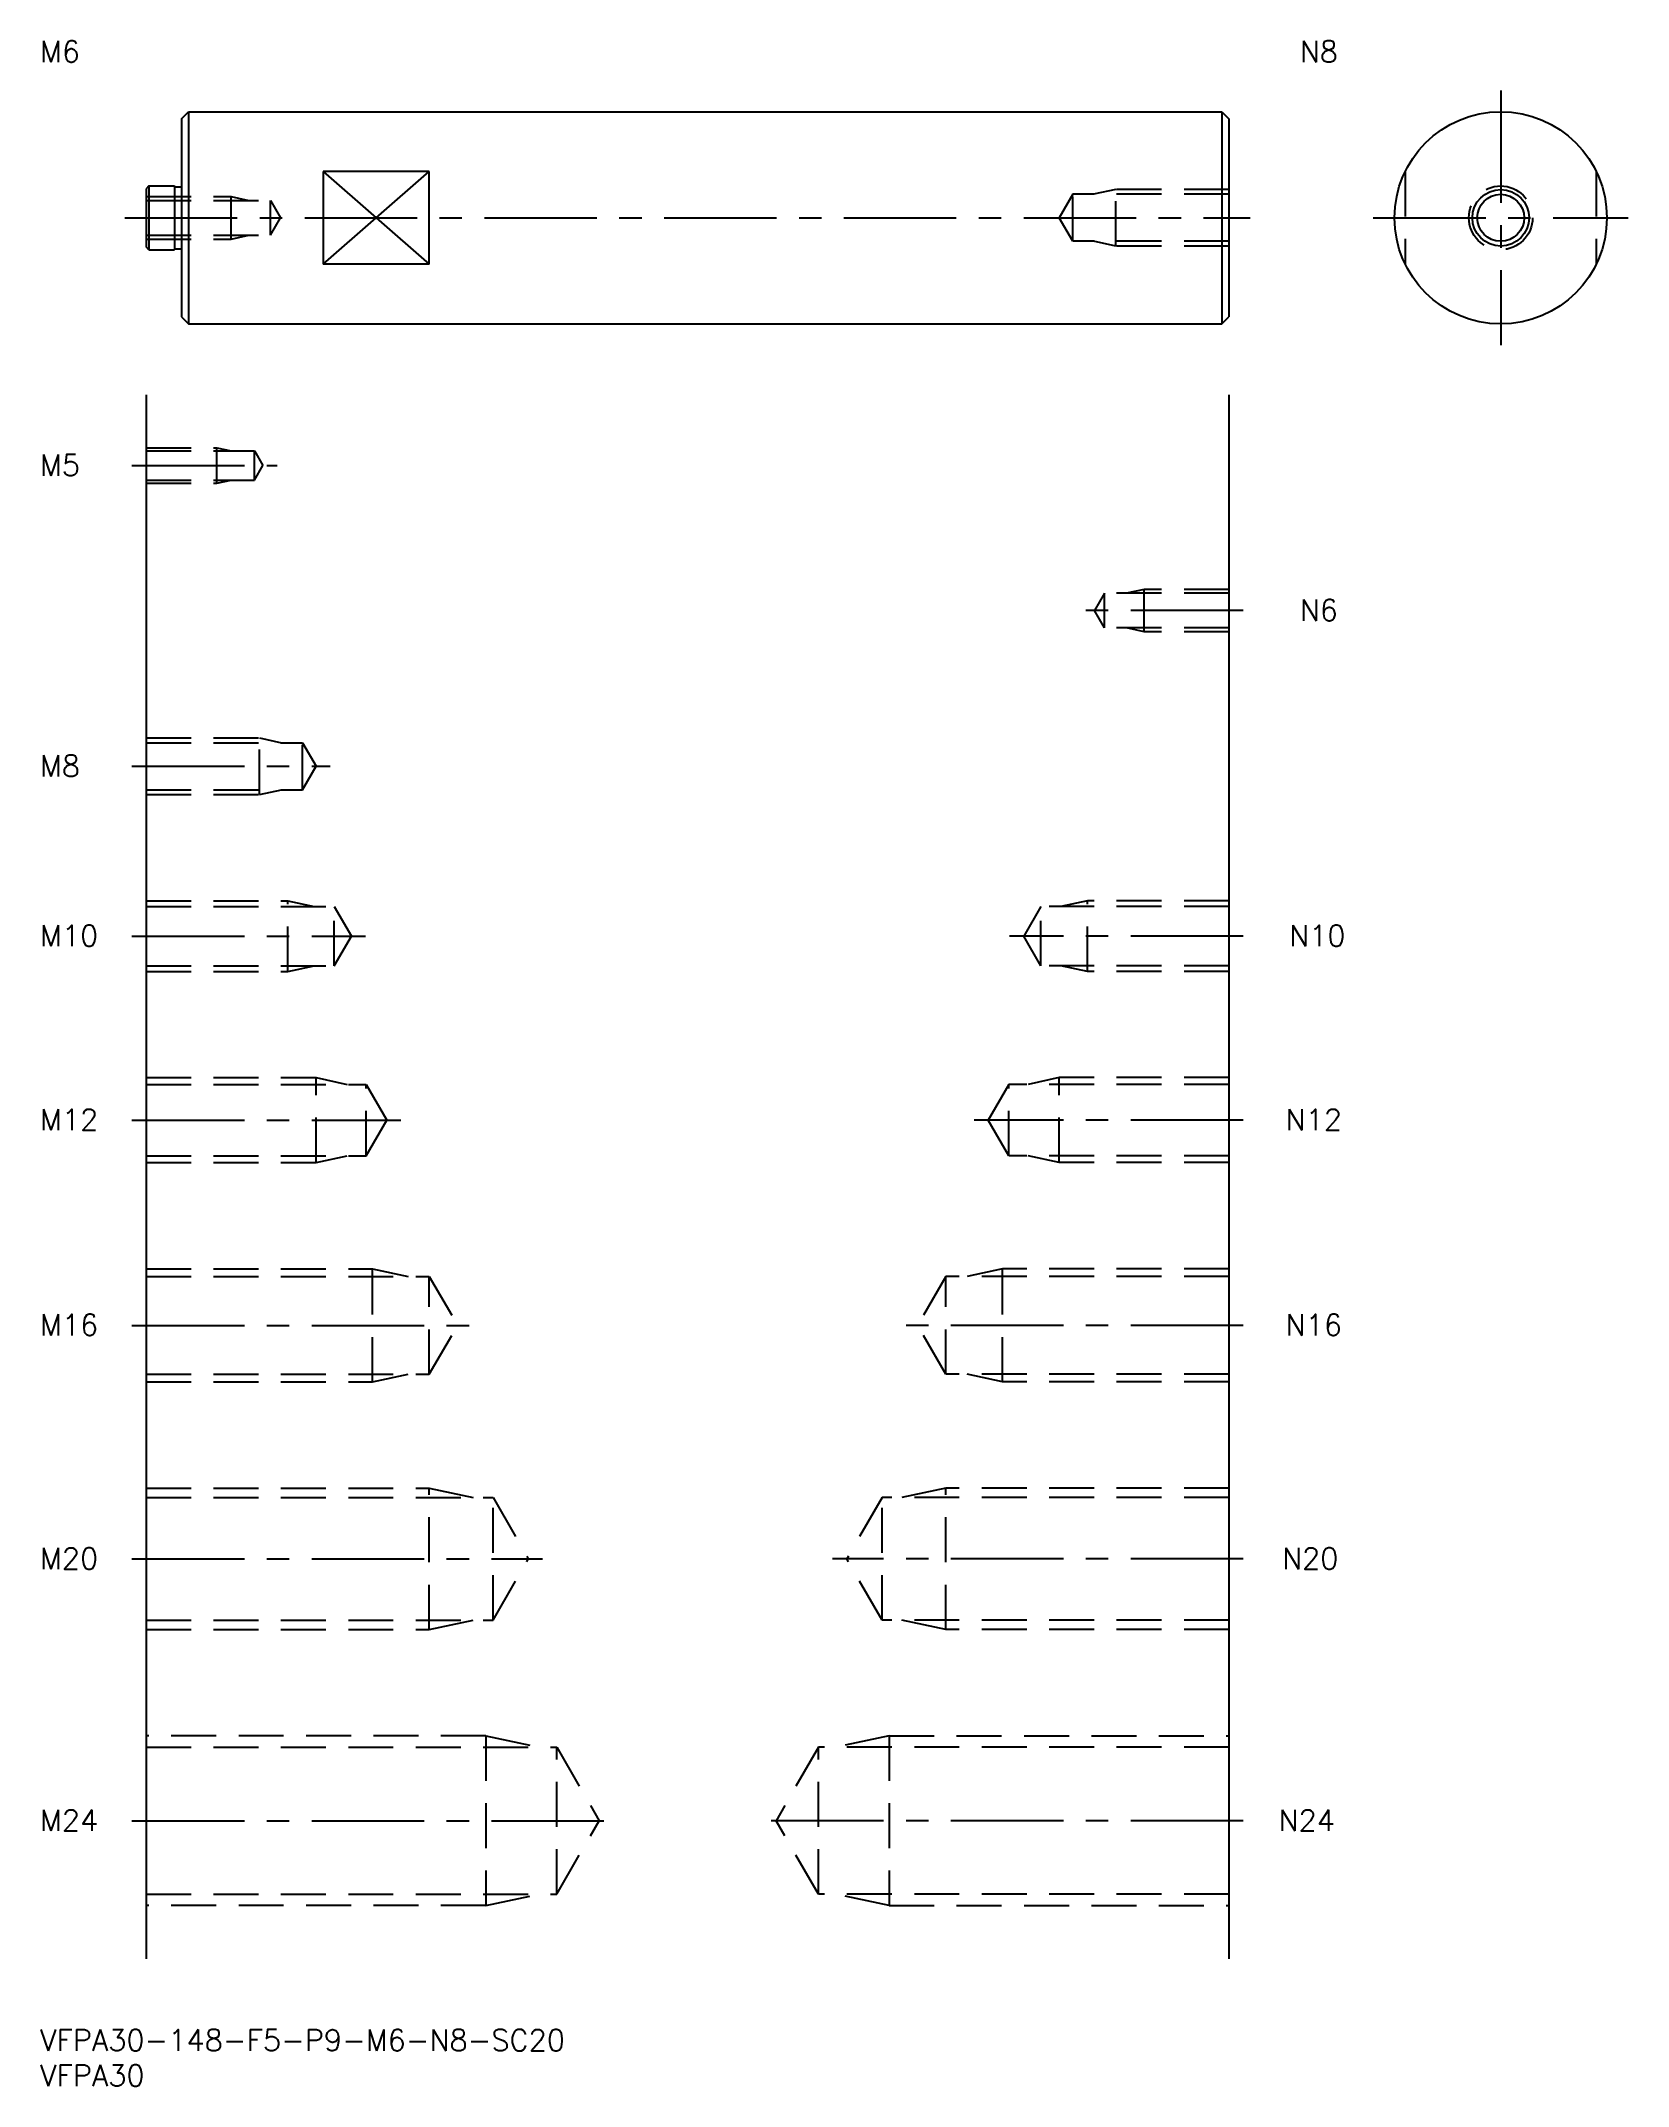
# Model space of a CAD drawing. Extents: x 0 to 224, y -8 to 281.
import ezdxf

# ---------------------------------------------------------------- set-up
doc = ezdxf.new("R2010")
doc.units = 0
doc.header["$LTSCALE"] = 0.5
doc.linetypes.add('CENTER', pattern=[50.8, 31.75, -6.35, 6.35, -6.35])
doc.linetypes.add('DASHED', pattern=[19.05, 12.7, -6.35])
for name, color, linetype in [('MSM_CENTER', 1, 'CENTER'), ('MSM_CONTINUOUS', 7, 'CONTINUOUS'), ('MSM_DASHED', 4, 'DASHED'), ('MSM_NARROW', 5, 'CONTINUOUS'), ('MSM_PART_NUMBER', 7, 'CONTINUOUS')]:
    doc.layers.add(name, color=color, linetype=linetype)
doc.styles.get("Standard").update_dxf_attribs({"font": 'txt.shx', "height": 3, "bigfont": 'bigfont.shx'})

# ---------------------------------------------------------------- blocks, each defined once
blk = doc.blocks.new('*U4')
at = {"layer": 'MSM_PART_NUMBER'}
blk.add_text('VFPA30-148-F5-P9-M6-N8-SC20', height=3, dxfattribs=at).set_placement((0, -3))
blk = doc.blocks.new('*U5')
at = {"layer": 'MSM_PART_NUMBER'}
blk.add_text('VFPA30', height=3, dxfattribs=at).set_placement((0, -8))
blk = doc.blocks.new('*U6')
at = {"layer": 'MSM_PART_NUMBER'}
blk.add_text('M24', height=3, dxfattribs=at).set_placement((0, 28.06))
blk = doc.blocks.new('*U7')
at = {"layer": 'MSM_PART_NUMBER'}
blk.add_text('M20', height=3, dxfattribs=at).set_placement((0, 65.06))
blk = doc.blocks.new('*U8')
at = {"layer": 'MSM_PART_NUMBER'}
blk.add_text('M16', height=3, dxfattribs=at).set_placement((0, 98.06))
blk = doc.blocks.new('*U9')
at = {"layer": 'MSM_PART_NUMBER'}
blk.add_text('M12', height=3, dxfattribs=at).set_placement((0, 127.06))
blk = doc.blocks.new('*U10')
at = {"layer": 'MSM_PART_NUMBER'}
blk.add_text('M10', height=3, dxfattribs=at).set_placement((0, 153.06))
blk = doc.blocks.new('*U11')
at = {"layer": 'MSM_PART_NUMBER'}
blk.add_text('M8', height=3, dxfattribs=at).set_placement((0, 177.06))
blk = doc.blocks.new('*U12')
at = {"layer": 'MSM_PART_NUMBER'}
blk.add_text('M5', height=3, dxfattribs=at).set_placement((0, 219.56))
blk = doc.blocks.new('*U13')
at = {"layer": 'MSM_PART_NUMBER'}
blk.add_text('M6', height=3, dxfattribs=at).set_placement((0, 278))
blk = doc.blocks.new('*U14')
at = {"layer": 'MSM_PART_NUMBER'}
blk.add_text('N24', height=3, dxfattribs=at).set_placement((175, 28.06))
blk = doc.blocks.new('*U15')
at = {"layer": 'MSM_PART_NUMBER'}
blk.add_text('N20', height=3, dxfattribs=at).set_placement((175.5, 65.06))
blk = doc.blocks.new('*U16')
at = {"layer": 'MSM_PART_NUMBER'}
blk.add_text('N16', height=3, dxfattribs=at).set_placement((176, 98.06))
blk = doc.blocks.new('*U17')
at = {"layer": 'MSM_PART_NUMBER'}
blk.add_text('N12', height=3, dxfattribs=at).set_placement((176, 127.06))
blk = doc.blocks.new('*U18')
at = {"layer": 'MSM_PART_NUMBER'}
blk.add_text('N10', height=3, dxfattribs=at).set_placement((176.5, 153.06))
blk = doc.blocks.new('*U19')
at = {"layer": 'MSM_PART_NUMBER'}
blk.add_text('N6', height=3, dxfattribs=at).set_placement((178, 199.06))
blk = doc.blocks.new('*U20')
at = {"layer": 'MSM_PART_NUMBER'}
blk.add_text('N8', height=3, dxfattribs=at).set_placement((178, 278))

msp = doc.modelspace()

# ---------------------------------------------------------------- linework, layer by layer
at = {"layer": 'MSM_CENTER'}
for p, q in [((206.4, 274), (206.4, 238)), ((12, 256), (171, 256)), ((188.4, 256), (224.4, 256)), ((13, 221), (33.5, 221)), ((170, 200.5), (147, 200.5)), ((13, 178.5), (41, 178.5)), ((13, 154.5), (46, 154.5)), ((170, 154.5), (137, 154.5)), ((13, 128.5), (51, 128.5)), ((170, 128.5), (132, 128.5)), ((13, 99.5), (61, 99.5)), ((170, 99.5), (122, 99.5)), ((13, 66.5), (71, 66.5)), ((170, 66.5), (112, 66.5)), ((13, 29.5), (81, 29.5)), ((170, 29.5), (102, 29.5))]:
    msp.add_line(p, q, dxfattribs=at)
at = {"layer": 'MSM_CONTINUOUS'}
for p, q in [((20, 270), (21, 271)), ((20, 270), (20, 242)), ((21, 271), (167, 271)), ((21, 271), (21, 241)), ((167, 271), (167, 241)), ((167, 271), (168, 270)), ((168, 270), (168, 242)), ((15.4, 260.5), (15, 260.1)), ((15.4, 260.5), (19, 260.5)), ((15.4, 260.5), (15.4, 251.5)), ((19, 260.5), (19, 251.5)), ((19, 260.4), (20, 260.4)), ((55, 262.54), (40, 262.54)), ((40, 262.54), (40, 249.46)), ((55, 249.46), (55, 262.54)), ((15, 260.1), (15, 251.9)), ((15.4, 251.5), (15, 251.9)), ((15.4, 251.5), (19, 251.5)), ((19, 251.6), (20, 251.6)), ((55, 249.46), (40, 249.46)), ((20, 242), (21, 241)), ((21, 241), (167, 241)), ((167, 241), (168, 242)), ((15, 231), (15, 10)), ((168, 231), (168, 10))]:
    msp.add_line(p, q, dxfattribs=at)
for radius in [15, 3.32]:
    msp.add_circle((206.4, 256), radius, dxfattribs=at)
at = {"layer": 'MSM_DASHED'}
for p, q in [((192.9, 262.54), (192.9, 249.46)), ((219.9, 262.54), (219.9, 249.46)), ((15, 259), (27, 259)), ((15, 258.46), (32.58, 258.46)), ((27, 253), (27, 259)), ((27, 259), (29.5, 258.46)), ((32.58, 253.54), (32.58, 258.46)), ((32.58, 258.46), (34, 256)), ((145.92, 259.32), (144, 256)), ((145.92, 252.68), (145.92, 259.32)), ((168, 259.32), (145.92, 259.32)), ((152, 260), (148.88, 259.32)), ((152, 252), (152, 260)), ((168, 260), (152, 260)), ((32.58, 253.54), (34, 256)), ((145.92, 252.68), (144, 256)), ((15, 253.54), (32.58, 253.54)), ((15, 253), (27, 253)), ((27, 253), (29.5, 253.54)), ((168, 252.68), (145.92, 252.68)), ((152, 252), (148.88, 252.68)), ((168, 252), (152, 252)), ((15, 223.5), (25, 223.5)), ((15, 223.07), (30.31, 223.07)), ((25, 218.5), (25, 223.5)), ((25, 223.5), (27, 223.07)), ((30.31, 218.93), (30.31, 223.07)), ((30.31, 223.07), (31.5, 221)), ((30.31, 218.93), (31.5, 221)), ((15, 218.93), (30.31, 218.93)), ((15, 218.5), (25, 218.5)), ((25, 218.5), (27, 218.93)), ((150.42, 202.96), (149, 200.5)), ((168, 202.96), (150.42, 202.96)), ((150.42, 198.04), (150.42, 202.96)), ((156, 203.5), (153.5, 202.96)), ((168, 203.5), (156, 203.5)), ((156, 197.5), (156, 203.5)), ((150.42, 198.04), (149, 200.5)), ((168, 198.04), (150.42, 198.04)), ((156, 197.5), (153.5, 198.04)), ((168, 197.5), (156, 197.5)), ((15, 182.5), (31, 182.5)), ((31, 174.5), (31, 182.5)), ((31, 182.5), (34.12, 181.82)), ((15, 181.82), (37.08, 181.82)), ((37.08, 175.18), (37.08, 181.82)), ((37.08, 181.82), (39, 178.5)), ((37.08, 175.18), (39, 178.5)), ((15, 175.18), (37.08, 175.18)), ((15, 174.5), (31, 174.5)), ((31, 174.5), (34.12, 175.18)), ((15, 159.5), (35, 159.5)), ((35, 149.5), (35, 159.5)), ((35, 159.5), (38.75, 158.69)), ((148, 159.5), (144.25, 158.69)), ((148, 149.5), (148, 159.5)), ((168, 159.5), (148, 159.5)), ((15, 158.69), (41.58, 158.69)), ((41.58, 150.31), (41.58, 158.69)), ((41.58, 158.69), (44, 154.5)), ((141.42, 158.69), (139, 154.5)), ((141.42, 150.31), (141.42, 158.69)), ((168, 158.69), (141.42, 158.69)), ((41.58, 150.31), (44, 154.5)), ((141.42, 150.31), (139, 154.5)), ((15, 150.31), (41.58, 150.31)), ((35, 149.5), (38.75, 150.31)), ((168, 150.31), (141.42, 150.31)), ((148, 149.5), (144.25, 150.31)), ((15, 149.5), (35, 149.5)), ((168, 149.5), (148, 149.5)), ((15, 134.5), (39, 134.5)), ((15, 133.55), (46.08, 133.55)), ((39, 122.5), (39, 134.5)), ((39, 134.5), (43.38, 133.55)), ((46.08, 123.45), (46.08, 133.55)), ((46.08, 133.55), (49, 128.5)), ((136.92, 133.55), (134, 128.5)), ((136.92, 123.45), (136.92, 133.55)), ((168, 133.55), (136.92, 133.55)), ((144, 134.5), (139.62, 133.55)), ((144, 122.5), (144, 134.5)), ((168, 134.5), (144, 134.5)), ((46.08, 123.45), (49, 128.5)), ((136.92, 123.45), (134, 128.5)), ((15, 123.45), (46.08, 123.45)), ((15, 122.5), (39, 122.5)), ((39, 122.5), (43.38, 123.45)), ((168, 123.45), (136.92, 123.45)), ((144, 122.5), (139.62, 123.45)), ((168, 122.5), (144, 122.5)), ((15, 107.5), (47, 107.5)), ((47, 91.5), (47, 107.5)), ((47, 107.5), (52, 106.42)), ((136, 107.5), (131, 106.42)), ((136, 91.5), (136, 107.5)), ((168, 107.5), (136, 107.5)), ((15, 106.42), (55.01, 106.42)), ((55.01, 92.58), (55.01, 106.42)), ((55.01, 106.42), (59, 99.5)), ((127.99, 106.42), (124, 99.5)), ((127.99, 92.58), (127.99, 106.42)), ((168, 106.42), (127.99, 106.42)), ((55.01, 92.58), (59, 99.5)), ((127.99, 92.58), (124, 99.5)), ((15, 92.58), (55.01, 92.58)), ((47, 91.5), (52, 92.58)), ((168, 92.58), (127.99, 92.58)), ((136, 91.5), (131, 92.58)), ((15, 91.5), (47, 91.5)), ((168, 91.5), (136, 91.5)), ((15, 76.5), (55, 76.5)), ((15, 75.15), (64.01, 75.15)), ((55, 56.5), (55, 76.5)), ((55, 76.5), (61.25, 75.15)), ((64.01, 75.15), (69, 66.5)), ((64.01, 57.85), (64.01, 75.15)), ((118.99, 75.15), (114, 66.5)), ((168, 75.15), (118.99, 75.15)), ((118.99, 57.85), (118.99, 75.15)), ((128, 76.5), (121.75, 75.15)), ((168, 76.5), (128, 76.5)), ((128, 56.5), (128, 76.5)), ((64.01, 57.85), (69, 66.5)), ((118.99, 57.85), (114, 66.5)), ((15, 57.85), (64.01, 57.85)), ((55, 56.5), (61.25, 57.85)), ((168, 57.85), (118.99, 57.85)), ((128, 56.5), (121.75, 57.85)), ((15, 56.5), (55, 56.5)), ((168, 56.5), (128, 56.5)), ((63, 41.5), (15, 41.5)), ((63, 41.5), (70.5, 39.88)), ((63, 41.5), (63, 17.5)), ((120, 41.5), (112.5, 39.88)), ((120, 41.5), (168, 41.5)), ((120, 41.5), (120, 17.5)), ((15, 39.88), (73.01, 39.88)), ((73.01, 19.12), (73.01, 39.88)), ((73.01, 39.88), (79, 29.5)), ((109.99, 39.88), (104, 29.5)), ((109.99, 19.12), (109.99, 39.88)), ((168, 39.88), (109.99, 39.88)), ((73.01, 19.12), (79, 29.5)), ((109.99, 19.12), (104, 29.5)), ((15, 19.12), (73.01, 19.12)), ((63, 17.5), (15, 17.5)), ((63, 17.5), (70.5, 19.12)), ((168, 19.12), (109.99, 19.12)), ((120, 17.5), (112.5, 19.12)), ((120, 17.5), (168, 17.5))]:
    msp.add_line(p, q, dxfattribs=at)
msp.add_circle((206.4, 256), 4.5, dxfattribs=at)
at = {"layer": 'MSM_NARROW'}
for p, q in [((40, 262.54), (55, 249.46)), ((40, 249.46), (55, 262.54))]:
    msp.add_line(p, q, dxfattribs=at)
msp.add_circle((206.4, 256), 4, dxfattribs=at)

# ---------------------------------------------------------------- block references
at = {"layer": 'MSM_CONTINUOUS'}
for name in ['*U13', '*U20', '*U12', '*U19', '*U11', '*U10', '*U18', '*U9', '*U17', '*U8', '*U16', '*U7', '*U15', '*U6', '*U14', '*U4', '*U5']:
    msp.add_blockref(name, (0, 0), dxfattribs=at)

doc.saveas('drawing.dxf')
